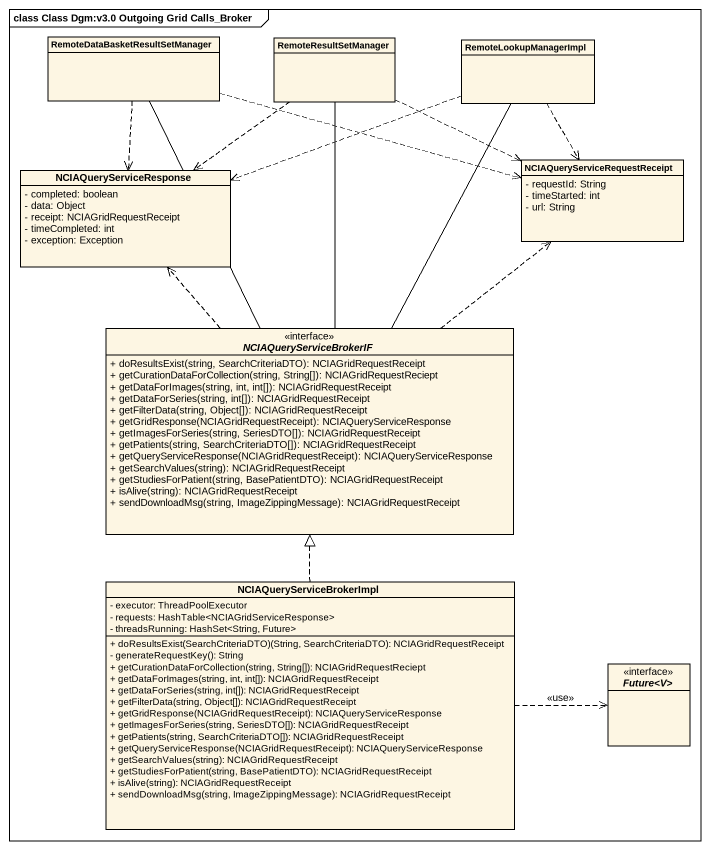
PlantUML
@startuml
mainframe class Class Dgm:v3.0 Outgoing Grid Calls_Broker
hide circle
hide empty members
skinparam classAttributeIconSize 0
class "RemoteDataBasketResultSetManager" as RemoteDataBasketResultSetMan
class RemoteResultSetManager
class RemoteLookupManagerImpl
class NCIAQueryServiceResponse {
  - completed: boolean
  - data: Object
  - receipt: NCIAGridRequestReceipt
  - timeCompleted: int
  - exception: Exception
}
class "NCIAQueryServiceRequestReceipt" as NCIAQueryServiceRequestRecei {
  - requestId: String
  - timeStarted: int
  - url: String
}
interface NCIAQueryServiceBrokerIF <<interface>> {
  + doResultsExist(string, SearchCriteriaDTO): NCIAGridRequestReceipt
  + getCurationDataForCollection(string, String[]): NCIAGridRequestReciept
  + getDataForImages(string, int, int[]): NCIAGridRequestReceipt
  + getDataForSeries(string, int[]): NCIAGridRequestReceipt
  + getFilterData(string, Object[]): NCIAGridRequestReceipt
  + getGridResponse(NCIAGridRequestReceipt): NCIAQueryServiceResponse
  + getImagesForSeries(string, SeriesDTO[]): NCIAGridRequestReceipt
  + getPatients(string, SearchCriteriaDTO[]): NCIAGridRequestReceipt
  + getQueryServiceResponse(NCIAGridRequestReceipt): NCIAQueryServiceResponse
  + getSearchValues(string): NCIAGridRequestReceipt
  + getStudiesForPatient(string, BasePatientDTO): NCIAGridRequestReceipt
  + isAlive(string): NCIAGridRequestReceipt
  + sendDownloadMsg(string, ImageZippingMessage): NCIAGridRequestReceipt
}
class NCIAQueryServiceBrokerImpl {
  - executor: ThreadPoolExecutor
  - requests: HashTable<NCIAGridServiceResponse>
  - threadsRunning: HashSet<String, Future>
  + doResultsExist(SearchCriteriaDTO)(String, SearchCriteriaDTO): NCIAGridRequestReceipt
  - generateRequestKey(): String
  + getCurationDataForCollection(string, String[]): NCIAGridRequestReciept
  + getDataForImages(string, int, int[]): NCIAGridRequestReceipt
  + getDataForSeries(string, int[]): NCIAGridRequestReceipt
  + getFilterData(string, Object[]): NCIAGridRequestReceipt
  + getGridResponse(NCIAGridRequestReceipt): NCIAQueryServiceResponse
  + getImagesForSeries(string, SeriesDTO[]): NCIAGridRequestReceipt
  + getPatients(string, SearchCriteriaDTO[]): NCIAGridRequestReceipt
  + getQueryServiceResponse(NCIAGridRequestReceipt): NCIAQueryServiceResponse
  + getSearchValues(string): NCIAGridRequestReceipt
  + getStudiesForPatient(string, BasePatientDTO): NCIAGridRequestReceipt
  + isAlive(string): NCIAGridRequestReceipt
  + sendDownloadMsg(string, ImageZippingMessage): NCIAGridRequestReceipt
}
interface "Future<V>" as Future_V <<interface>>
RemoteDataBasketResultSetMan ..> NCIAQueryServiceResponse
RemoteDataBasketResultSetMan .right.> NCIAQueryServiceRequestRecei
RemoteDataBasketResultSetMan -- NCIAQueryServiceBrokerIF
RemoteResultSetManager ..> NCIAQueryServiceResponse
RemoteResultSetManager .right.> NCIAQueryServiceRequestRecei
RemoteResultSetManager -- NCIAQueryServiceBrokerIF
RemoteLookupManagerImpl .left.> NCIAQueryServiceResponse
RemoteLookupManagerImpl ..> NCIAQueryServiceRequestRecei
RemoteLookupManagerImpl -- NCIAQueryServiceBrokerIF
NCIAQueryServiceBrokerIF .up.> NCIAQueryServiceResponse
NCIAQueryServiceBrokerIF .up.> NCIAQueryServiceRequestRecei
NCIAQueryServiceBrokerImpl .up.|> NCIAQueryServiceBrokerIF
NCIAQueryServiceBrokerImpl .right.> Future_V : <<use>>
@enduml
